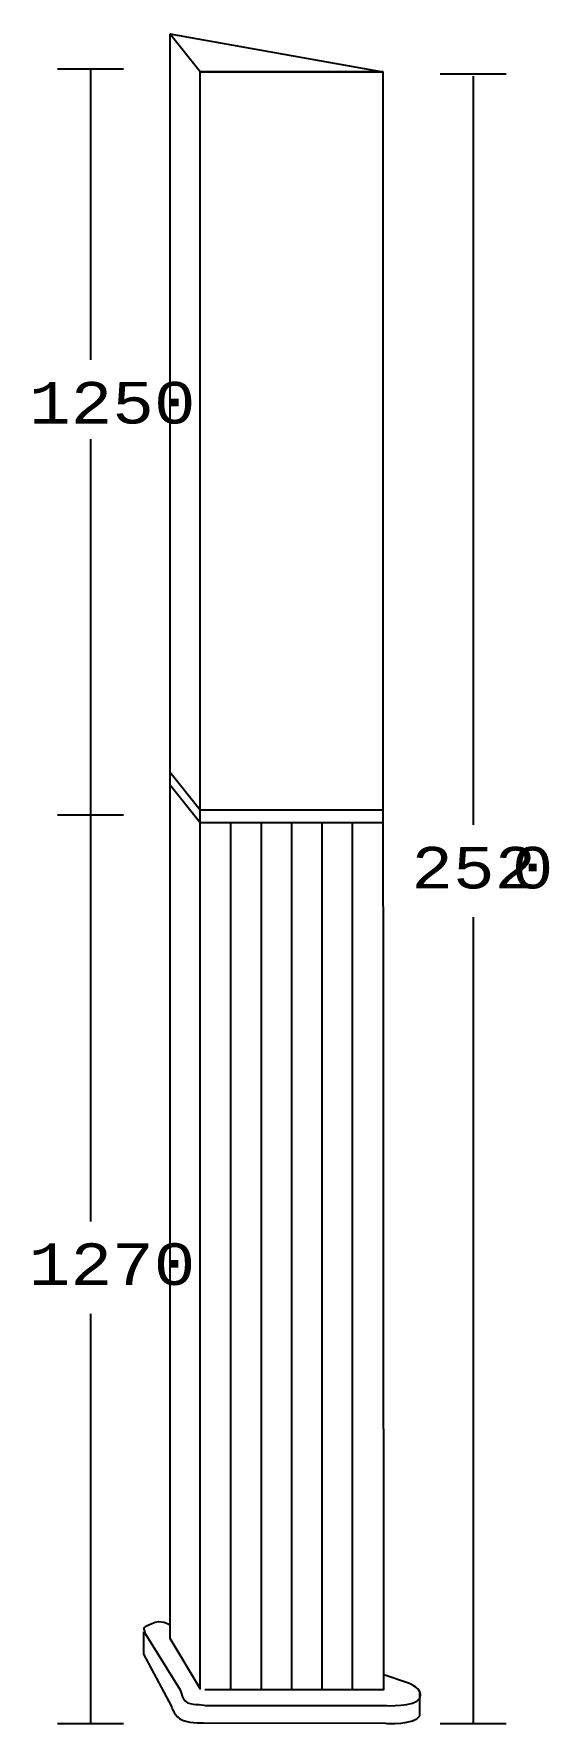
# Model space of a CAD drawing. Extents: x 1 to 125, y 0 to 408.
import ezdxf

# ---------------------------------------------------------------- set-up
doc = ezdxf.new("R2010")
doc.units = 0
doc.layers.add('LIVELLO_1', color=160, linetype='Continuous')
doc.styles.add('STD', font='txt')

# ---------------------------------------------------------------- blocks, each defined once
blk = doc.blocks.new('AI9-BLK1')
at = {"layer": 'LIVELLO_1', "color": 7}
for p, q in [((-55.41, 195.56), (-39.47, 195.56)), ((-47.44, 195.56), (-47.44, 125.29)), ((36.96, 194.39), (52.88, 194.39)), ((44.92, 193.83), (44.92, 12.98)), ((-47.44, 106.15), (-47.44, -82.77)), ((-55.41, 15.41), (-39.48, 15.41)), ((-13.64, 13.47), (-13.64, -195.69)), ((-6.29, 13.47), (-6.29, -195.69)), ((1.06, 13.47), (1.06, -195.69)), ((8.41, 13.47), (8.41, -195.69)), ((15.76, 13.47), (15.76, -195.69)), ((44.92, -9.32), (44.92, -204.02)), ((-47.44, -105.09), (-47.44, -204.02)), ((32.04, -202.18), (32.04, -196.53)), ((-55.41, -204.02), (-39.47, -204.02)), ((36.96, -204.02), (52.88, -204.02))]:
    blk.add_line(p, q, dxfattribs=at)
for points in [[(-28.33, 204.03), (-28.33, 80.66), (-28.33, -183.46), (-20.99, -195.69), (-20.99, 78.48), (-20.99, 194.86), (23.11, 194.86), (23.11, 71.4), (23.13, 56.38), (23.26, -195.93), (-19.85, -195.93)], [(23.11, 16.52), (-20.99, 16.52), (-28.33, 25.69)], [(23.11, 13.47), (-20.99, 13.47), (-28.33, 22.63)]]:
    blk.add_lwpolyline(points, dxfattribs=at)
blk.add_lwpolyline([(-28.33, 204.03), (23.11, 194.86), (-20.99, 194.86)], close=True, dxfattribs=at)
for points, knots in [([(-28.29, -180.27), (-28.29, -180.27), (-30.52, -178.8), (-32.69, -179.93), (-34.86, -181.06), (-34.78, -180.38), (-34.29, -182.26), (-34.29, -182.26), (-25.84, -195.93), (-25.84, -195.93), (-25.84, -195.93), (-25.8, -195.86), (-25.8, -195.86), (-25.8, -195.86), (-25.26, -199.02), (-23.36, -199.24), (-21.46, -199.47), (-19.32, -199.69), (-19.32, -199.69), (-19.32, -199.69), (23.79, -199.69), (23.79, -199.69), (23.79, -199.69), (30.95, -200.15), (32.04, -197.89), (33.13, -195.63), (29.32, -194.27), (29.32, -194.27), (29.32, -194.27), (23.35, -192.24), (23.35, -192.24)], [0, 0, 0, 0, 1, 1, 1, 2, 2, 2, 3, 3, 3, 4, 4, 4, 5, 5, 5, 6, 6, 6, 7, 7, 7, 8, 8, 8, 9, 9, 9, 10, 10, 10, 10]), ([(-34.69, -181.93), (-34.69, -181.93), (-34.69, -187.26), (-34.69, -187.26), (-34.69, -187.26), (-27.89, -199.9), (-27.89, -199.9), (-27.89, -199.9), (-27.62, -201.59), (-25.89, -202.9), (-24.46, -203.97), (-20.29, -203.89), (-20.29, -203.89), (-20.29, -203.89), (23.79, -203.99), (23.79, -203.99), (23.79, -203.99), (30.95, -204.44), (32.04, -202.18)], [0, 0, 0, 0, 1, 1, 1, 2, 2, 2, 3, 3, 3, 4, 4, 4, 5, 5, 5, 6, 6, 6, 6])]:
    blk.add_open_spline(points, degree=3, knots=knots, dxfattribs=at)
at = {"layer": 'LIVELLO_1', "color": 7, "char_height": 10.0324, "attachment_point": 1, "style": 'STD'}
for s, insert in [('\\fCourier|b0|i0;\\H10.0324;\\C7;1250', (-62.31, 119.95)), ('\\fCourier|b0|i0;\\H10.0324;\\C7;252', (30.01, 7.67)), ('\\fCourier|b0|i0;\\H10.0324;\\C7;0', (54.27, 7.67)), ('\\fCourier|b0|i0;\\H10.0324;\\C7;1270', (-62.36, -88.08))]:
    blk.add_mtext(s, dxfattribs=dict(at, insert=insert))

msp = doc.modelspace()

# ---------------------------------------------------------------- block references
at = {"layer": 'LIVELLO_1', "color": 7}
msp.add_blockref('AI9-BLK1', (62.141685, 204.289511), dxfattribs=at)

doc.saveas('drawing.dxf')
